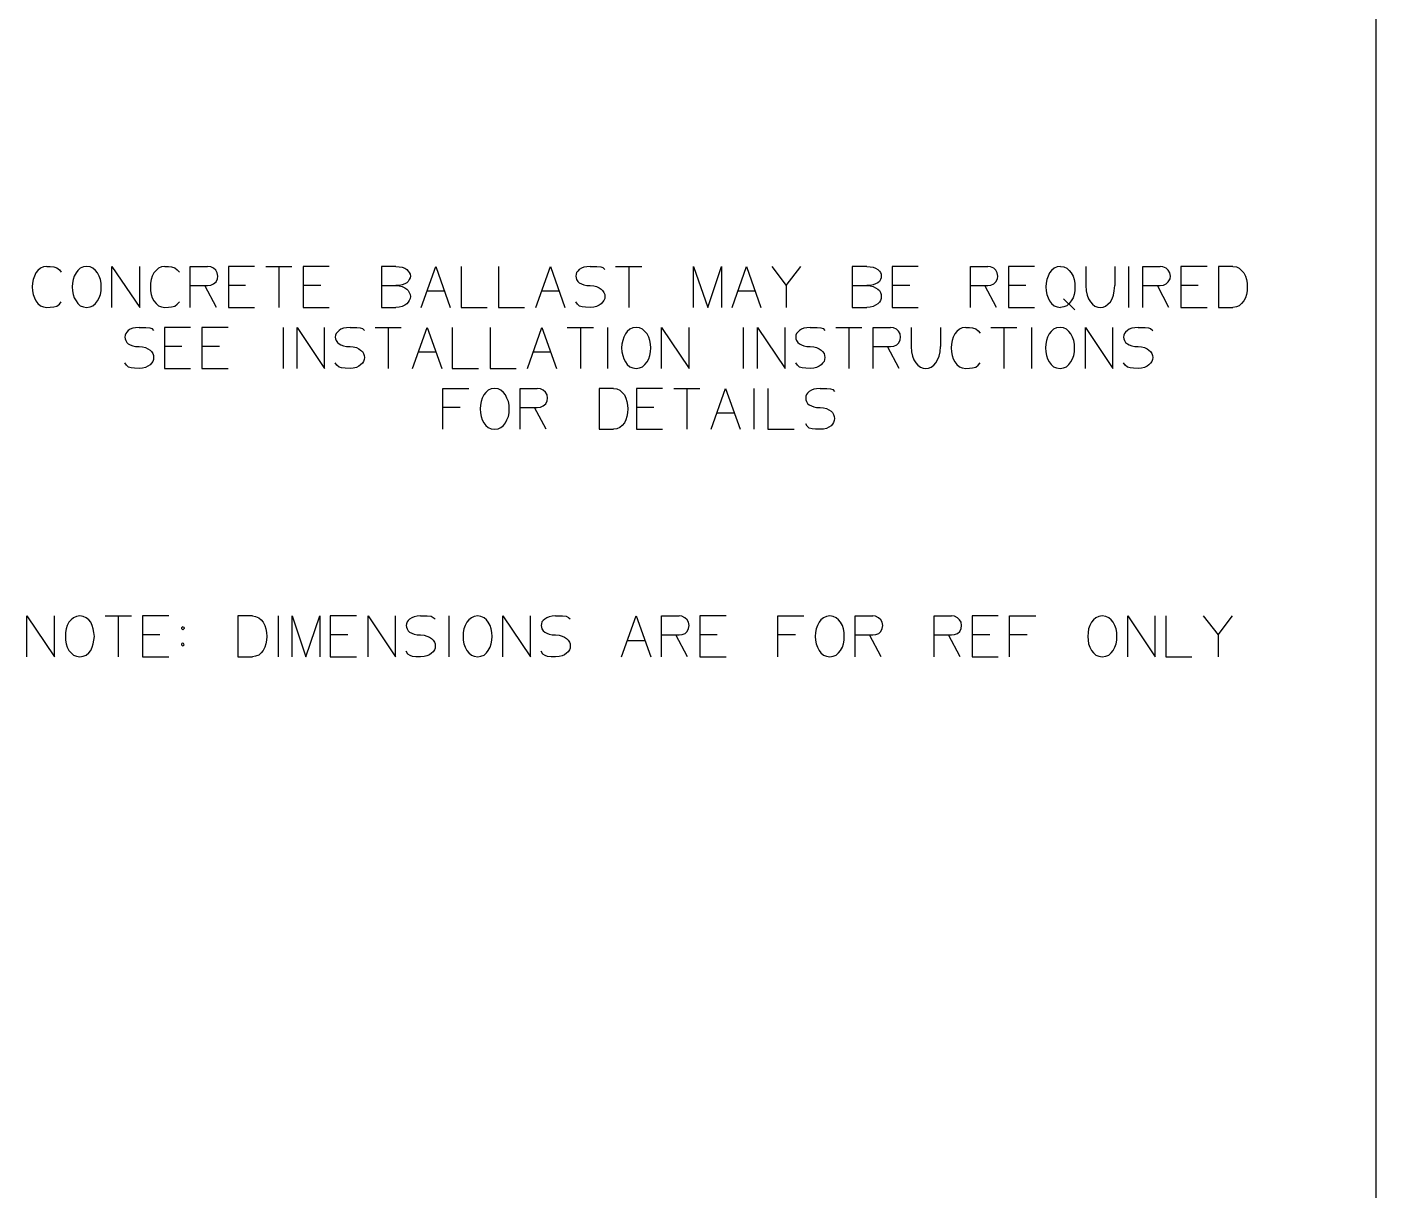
# Model space of a CAD drawing. Header units: inches. Extents: x -1698 to -1559, y -917 to -744.
# Drawn here: x -1611 to -1559.2, y -869.9 to -825.3 of the extents above; entities that cross this region are included whole.
import ezdxf

# ---------------------------------------------------------------- set-up
doc = ezdxf.new("R2010")
doc.units = ezdxf.units.IN
doc.layers.add('DH152', color=7, linetype='CONTINUOUS')

msp = doc.modelspace()

# ---------------------------------------------------------------- linework, layer by layer
at = {"layer": 'DH152', "color": 7}
for points in [[(-1559.18107, -916.86178), (-1559.18107, -743.89502)], [(-1610.21134, -834.46055), (-1610.3332, -834.47409), (-1610.45505, -834.52825), (-1610.54983, -834.60949), (-1610.63107, -834.70426), (-1610.68523, -834.82612), (-1610.72584, -834.96151), (-1610.75292, -835.09691), (-1610.76646, -835.24584), (-1610.75292, -835.39477), (-1610.72584, -835.53017), (-1610.68523, -835.66556), (-1610.63107, -835.77388), (-1610.54983, -835.8822), (-1610.45505, -835.96343), (-1610.3332, -836.00405), (-1610.21134, -836.03113)], [(-1610.21134, -834.46055), (-1610.07595, -834.46055), (-1609.94055, -834.47409), (-1609.8187, -834.51471), (-1609.72392, -834.58241), (-1609.65623, -834.67718)], [(-1607.70654, -836.03113), (-1607.70654, -834.46055), (-1606.63692, -836.03113), (-1606.63692, -834.46055)], [(-1605.67562, -834.46055), (-1605.81102, -834.47409), (-1605.91933, -834.52825), (-1606.01411, -834.60949), (-1606.09534, -834.70426), (-1606.16304, -834.82612), (-1606.20366, -834.96151), (-1606.23074, -835.09691), (-1606.23074, -835.24584), (-1606.23074, -835.39477), (-1606.20366, -835.53017), (-1606.16304, -835.66556), (-1606.09534, -835.77388), (-1606.01411, -835.8822), (-1605.91933, -835.96343), (-1605.81102, -836.00405), (-1605.67562, -836.03113)], [(-1605.67562, -834.46055), (-1605.54023, -834.46055), (-1605.41837, -834.47409), (-1605.29652, -834.51471), (-1605.20174, -834.58241), (-1605.1205, -834.67718)], [(-1604.70078, -836.03113), (-1604.70078, -834.46055), (-1604.03734, -834.46055)], [(-1603.6447, -834.82612), (-1603.67178, -834.70426), (-1603.72594, -834.59595), (-1603.80717, -834.52825), (-1603.91549, -834.47409), (-1604.03734, -834.46055)], [(-1604.03734, -835.19168), (-1603.91549, -835.17814), (-1603.80717, -835.12399), (-1603.7124, -835.04275), (-1603.65824, -834.93443), (-1603.6447, -834.82612)], [(-1602.23659, -834.46055), (-1603.23852, -834.46055), (-1603.23852, -836.03113), (-1602.23659, -836.03113)], [(-1601.80333, -834.46055), (-1600.80141, -834.46055)], [(-1601.30237, -834.46055), (-1601.30237, -836.03113)], [(-1599.36623, -834.46055), (-1600.36815, -834.46055), (-1600.36815, -836.03113), (-1599.36623, -836.03113)], [(-1596.80727, -834.46055), (-1597.36238, -834.46055), (-1597.36238, -836.03113), (-1596.80727, -836.03113)], [(-1596.80727, -834.46055), (-1596.68541, -834.47409), (-1596.56356, -834.48763), (-1596.46878, -834.52825), (-1596.38754, -834.56887), (-1596.33338, -834.63656), (-1596.29277, -834.69072), (-1596.26569, -834.75842), (-1596.25215, -834.82612), (-1596.26569, -834.89381), (-1596.29277, -834.96151), (-1596.33338, -835.02921), (-1596.38754, -835.08337), (-1596.46878, -835.12399), (-1596.56356, -835.1646), (-1596.68541, -835.19168), (-1596.80727, -835.19168)], [(-1595.83242, -836.03113), (-1595.27731, -834.46055), (-1594.72219, -836.03113)], [(-1594.30246, -834.46055), (-1594.30246, -836.03113), (-1593.30054, -836.03113)], [(-1592.86728, -834.46055), (-1592.86728, -836.03113), (-1591.86536, -836.03113)], [(-1591.4321, -836.03113), (-1590.87698, -834.46055), (-1590.32186, -836.03113)], [(-1589.34702, -834.46055), (-1589.48241, -834.47409), (-1589.59073, -834.48763), (-1589.6855, -834.52825), (-1589.76674, -834.56887), (-1589.8209, -834.63656), (-1589.87506, -834.69072), (-1589.8886, -834.75842), (-1589.90214, -834.82612), (-1589.8886, -834.89381), (-1589.87506, -834.96151), (-1589.8209, -835.02921), (-1589.76674, -835.08337), (-1589.6855, -835.12399), (-1589.59073, -835.1646), (-1589.48241, -835.19168), (-1589.34702, -835.19168)], [(-1589.34702, -834.46055), (-1589.08977, -834.46055), (-1588.94083, -834.47409), (-1588.8596, -834.50117), (-1588.7919, -834.56887)], [(-1588.37217, -834.46055), (-1587.37025, -834.46055)], [(-1587.87121, -834.46055), (-1587.87121, -836.03113)], [(-1585.37995, -836.03113), (-1585.37995, -834.46055), (-1584.83837, -836.03113), (-1584.31033, -834.46055), (-1584.31033, -836.03113)], [(-1583.90415, -836.03113), (-1583.34903, -834.46055), (-1582.79391, -836.03113)], [(-1582.37419, -834.46055), (-1581.81907, -835.19168), (-1581.81907, -836.03113)], [(-1581.81907, -835.19168), (-1581.26395, -834.46055)], [(-1578.73207, -834.46055), (-1579.28719, -834.46055), (-1579.28719, -836.03113), (-1578.73207, -836.03113)], [(-1578.73207, -834.46055), (-1578.59668, -834.47409), (-1578.48836, -834.48763), (-1578.39358, -834.52825), (-1578.31235, -834.56887), (-1578.24465, -834.63656), (-1578.20403, -834.69072), (-1578.17695, -834.75842), (-1578.17695, -834.82612), (-1578.17695, -834.89381), (-1578.20403, -834.96151), (-1578.24465, -835.02921), (-1578.31235, -835.08337), (-1578.39358, -835.12399), (-1578.48836, -835.1646), (-1578.59668, -835.19168), (-1578.73207, -835.19168)], [(-1576.75531, -834.46055), (-1577.75723, -834.46055), (-1577.75723, -836.03113), (-1576.75531, -836.03113)], [(-1574.75147, -836.03113), (-1574.75147, -834.46055), (-1574.08803, -834.46055)], [(-1573.69539, -834.82612), (-1573.72247, -834.70426), (-1573.77662, -834.59595), (-1573.85786, -834.52825), (-1573.97972, -834.47409), (-1574.08803, -834.46055)], [(-1574.08803, -835.19168), (-1573.96618, -835.17814), (-1573.85786, -835.12399), (-1573.77662, -835.04275), (-1573.70893, -834.93443), (-1573.69539, -834.82612)], [(-1572.28728, -834.46055), (-1573.2892, -834.46055), (-1573.2892, -836.03113), (-1572.28728, -836.03113)], [(-1571.2989, -834.46055), (-1571.42076, -834.47409), (-1571.54261, -834.52825), (-1571.63739, -834.60949), (-1571.71862, -834.70426), (-1571.77278, -834.82612), (-1571.8134, -834.96151), (-1571.84048, -835.09691), (-1571.85402, -835.24584), (-1571.84048, -835.39477), (-1571.8134, -835.53017), (-1571.77278, -835.66556), (-1571.71862, -835.77388), (-1571.63739, -835.8822), (-1571.54261, -835.96343), (-1571.42076, -836.00405), (-1571.2989, -836.03113)], [(-1571.2989, -834.46055), (-1571.16351, -834.47409), (-1571.05519, -834.52825), (-1570.96041, -834.60949), (-1570.87918, -834.70426), (-1570.81148, -834.82612), (-1570.77086, -834.96151), (-1570.74378, -835.09691), (-1570.74378, -835.24584), (-1570.74378, -835.39477), (-1570.77086, -835.53017), (-1570.81148, -835.66556), (-1570.87918, -835.77388), (-1570.96041, -835.8822), (-1571.05519, -835.96343), (-1571.16351, -836.00405), (-1571.2989, -836.03113)], [(-1570.32406, -834.46055), (-1570.32406, -835.19168), (-1570.31052, -835.39477), (-1570.2699, -835.55725), (-1570.21574, -835.70618), (-1570.14804, -835.8145), (-1570.06681, -835.90927), (-1569.97203, -835.97697), (-1569.86372, -836.01759), (-1569.76894, -836.03113), (-1569.66062, -836.01759), (-1569.56585, -835.97697), (-1569.47107, -835.90927), (-1569.37629, -835.8145), (-1569.3086, -835.70618), (-1569.25444, -835.55725), (-1569.22736, -835.39477), (-1569.21382, -835.19168)], [(-1569.21382, -834.46055), (-1569.21382, -835.19168)], [(-1568.68578, -834.46055), (-1568.68578, -836.03113)], [(-1568.13066, -836.03113), (-1568.13066, -834.46055), (-1567.46723, -834.46055)], [(-1567.07458, -834.82612), (-1567.10166, -834.70426), (-1567.15582, -834.59595), (-1567.23706, -834.52825), (-1567.35891, -834.47409), (-1567.46723, -834.46055)], [(-1567.46723, -835.19168), (-1567.34537, -835.17814), (-1567.23706, -835.12399), (-1567.15582, -835.04275), (-1567.08812, -834.93443), (-1567.07458, -834.82612)], [(-1565.66648, -834.46055), (-1566.6684, -834.46055), (-1566.6684, -836.03113), (-1565.66648, -836.03113)], [(-1564.6781, -834.46055), (-1565.23322, -834.46055), (-1565.23322, -836.03113), (-1564.6781, -836.03113)], [(-1564.6781, -834.46055), (-1564.5427, -834.47409), (-1564.43439, -834.52825), (-1564.33961, -834.60949), (-1564.25837, -834.70426), (-1564.19068, -834.82612), (-1564.15006, -834.96151), (-1564.12298, -835.09691), (-1564.12298, -835.24584), (-1564.12298, -835.39477), (-1564.15006, -835.53017), (-1564.19068, -835.66556), (-1564.25837, -835.77388), (-1564.33961, -835.8822), (-1564.43439, -835.96343), (-1564.5427, -836.00405), (-1564.6781, -836.03113)], [(-1604.70078, -835.19168), (-1604.03734, -835.19168)], [(-1603.69886, -836.03113), (-1604.14566, -835.19168)], [(-1602.57508, -835.19168), (-1603.23852, -835.19168)], [(-1599.69117, -835.19168), (-1600.36815, -835.19168)], [(-1597.36238, -835.19168), (-1596.80727, -835.19168)], [(-1596.80727, -835.19168), (-1596.68541, -835.20522), (-1596.56356, -835.2323), (-1596.46878, -835.27292), (-1596.38754, -835.32708), (-1596.33338, -835.38124), (-1596.29277, -835.46247), (-1596.26569, -835.53017), (-1596.25215, -835.61141), (-1596.26569, -835.69264), (-1596.29277, -835.76034), (-1596.33338, -835.82804), (-1596.38754, -835.89574), (-1596.46878, -835.94989), (-1596.56356, -835.99051), (-1596.68541, -836.01759), (-1596.80727, -836.03113)], [(-1589.34702, -835.19168), (-1589.21162, -835.20522), (-1589.10331, -835.2323), (-1589.00853, -835.27292), (-1588.92729, -835.32708), (-1588.87314, -835.38124), (-1588.81898, -835.46247), (-1588.7919, -835.53017), (-1588.7919, -835.61141), (-1588.7919, -835.69264), (-1588.81898, -835.76034), (-1588.87314, -835.82804), (-1588.92729, -835.89574), (-1589.00853, -835.94989), (-1589.10331, -835.99051), (-1589.21162, -836.01759), (-1589.34702, -836.03113)], [(-1579.28719, -835.19168), (-1578.73207, -835.19168)], [(-1578.73207, -835.19168), (-1578.59668, -835.20522), (-1578.48836, -835.2323), (-1578.39358, -835.27292), (-1578.31235, -835.32708), (-1578.24465, -835.38124), (-1578.20403, -835.46247), (-1578.17695, -835.53017), (-1578.17695, -835.61141), (-1578.17695, -835.69264), (-1578.20403, -835.76034), (-1578.24465, -835.82804), (-1578.31235, -835.89574), (-1578.39358, -835.94989), (-1578.48836, -835.99051), (-1578.59668, -836.01759), (-1578.73207, -836.03113)], [(-1577.08025, -835.19168), (-1577.75723, -835.19168)], [(-1574.75147, -835.19168), (-1574.08803, -835.19168)], [(-1573.74954, -836.03113), (-1574.19635, -835.19168)], [(-1572.62577, -835.19168), (-1573.2892, -835.19168)], [(-1568.13066, -835.19168), (-1567.46723, -835.19168)], [(-1567.12874, -836.03113), (-1567.57555, -835.19168)], [(-1566.00497, -835.19168), (-1566.6684, -835.19168)], [(-1610.21134, -836.03113), (-1610.07595, -836.01759), (-1609.94055, -836.00405), (-1609.8187, -835.97697), (-1609.72392, -835.90927), (-1609.65623, -835.8145)], [(-1605.67562, -836.03113), (-1605.54023, -836.01759), (-1605.41837, -836.00405), (-1605.29652, -835.97697), (-1605.20174, -835.90927), (-1605.1205, -835.8145)], [(-1595.61579, -835.39477), (-1594.93882, -835.39477)], [(-1591.21546, -835.39477), (-1590.53849, -835.39477)], [(-1589.34702, -836.03113), (-1589.52303, -836.01759), (-1589.65842, -836.00405), (-1589.7532, -835.97697), (-1589.83444, -835.90927), (-1589.90214, -835.8145)], [(-1583.68752, -835.39477), (-1583.01054, -835.39477)], [(-1571.17704, -835.70618), (-1570.74378, -836.12591)], [(-1606.664, -836.80288), (-1606.7994, -836.81642), (-1606.90771, -836.82996), (-1607.00249, -836.87058), (-1607.08373, -836.9112), (-1607.13788, -836.97889), (-1607.1785, -837.03305), (-1607.20558, -837.10075), (-1607.21912, -837.16845), (-1607.20558, -837.23614), (-1607.1785, -837.30384), (-1607.13788, -837.37154), (-1607.08373, -837.4257), (-1607.00249, -837.46631), (-1606.90771, -837.50693), (-1606.7994, -837.53401), (-1606.664, -837.53401)], [(-1606.664, -836.80288), (-1606.40675, -836.80288), (-1606.25782, -836.81642), (-1606.17658, -836.8435), (-1606.10888, -836.9112)], [(-1604.68724, -836.80288), (-1605.68916, -836.80288), (-1605.68916, -838.37346), (-1604.68724, -838.37346)], [(-1603.25206, -836.80288), (-1604.25398, -836.80288), (-1604.25398, -838.37346), (-1603.25206, -838.37346)], [(-1601.1399, -836.80288), (-1601.1399, -838.37346)], [(-1600.59832, -838.37346), (-1600.59832, -836.80288), (-1599.54224, -838.37346), (-1599.54224, -836.80288)], [(-1598.5674, -836.80288), (-1598.70279, -836.81642), (-1598.82465, -836.82996), (-1598.91942, -836.87058), (-1598.98712, -836.9112), (-1599.05482, -836.97889), (-1599.09544, -837.03305), (-1599.12252, -837.10075), (-1599.13606, -837.16845), (-1599.12252, -837.23614), (-1599.09544, -837.30384), (-1599.05482, -837.37154), (-1598.98712, -837.4257), (-1598.91942, -837.46631), (-1598.82465, -837.50693), (-1598.70279, -837.53401), (-1598.5674, -837.53401)], [(-1598.5674, -836.80288), (-1598.31015, -836.80288), (-1598.17475, -836.81642), (-1598.09352, -836.8435), (-1598.01228, -836.9112)], [(-1597.6061, -836.80288), (-1596.60417, -836.80288)], [(-1597.10513, -836.80288), (-1597.10513, -838.37346)], [(-1596.17091, -838.37346), (-1595.60225, -836.80288), (-1595.04713, -838.37346)], [(-1594.64095, -836.80288), (-1594.64095, -838.37346), (-1593.63903, -838.37346)], [(-1593.19223, -836.80288), (-1593.19223, -838.37346), (-1592.19031, -838.37346)], [(-1591.75704, -838.37346), (-1591.20192, -836.80288), (-1590.64681, -838.37346)], [(-1590.22708, -836.80288), (-1589.22516, -836.80288)], [(-1589.72612, -836.80288), (-1589.72612, -838.37346)], [(-1588.68358, -836.80288), (-1588.68358, -838.37346)], [(-1586.61204, -838.37346), (-1586.61204, -836.80288), (-1585.54243, -838.37346), (-1585.54243, -836.80288)], [(-1583.47089, -836.80288), (-1583.47089, -838.37346)], [(-1582.92931, -838.37346), (-1582.92931, -836.80288), (-1581.85969, -838.37346), (-1581.85969, -836.80288)], [(-1580.89839, -836.80288), (-1581.03378, -836.81642), (-1581.1421, -836.82996), (-1581.23687, -836.87058), (-1581.31811, -836.9112), (-1581.37227, -836.97889), (-1581.42643, -837.03305), (-1581.4535, -837.10075), (-1581.4535, -837.16845), (-1581.4535, -837.23614), (-1581.42643, -837.30384), (-1581.37227, -837.37154), (-1581.31811, -837.4257), (-1581.23687, -837.46631), (-1581.1421, -837.50693), (-1581.03378, -837.53401), (-1580.89839, -837.53401)], [(-1580.89839, -836.80288), (-1580.64114, -836.80288), (-1580.4922, -836.81642), (-1580.41097, -836.8435), (-1580.34327, -836.9112)], [(-1579.92354, -836.80288), (-1578.92162, -836.80288)], [(-1579.42258, -836.80288), (-1579.42258, -838.37346)], [(-1578.48836, -838.37346), (-1578.48836, -836.80288), (-1577.82493, -836.80288)], [(-1577.43228, -837.16845), (-1577.44582, -837.04659), (-1577.51352, -836.93827), (-1577.59475, -836.87058), (-1577.70307, -836.81642), (-1577.82493, -836.80288)], [(-1577.0261, -836.80288), (-1577.0261, -837.53401), (-1577.01256, -837.7371), (-1576.97194, -837.89958), (-1576.91778, -838.04851), (-1576.85008, -838.15683), (-1576.76885, -838.2516), (-1576.67407, -838.3193), (-1576.56575, -838.35992), (-1576.45744, -838.37346), (-1576.36266, -838.35992), (-1576.25435, -838.3193), (-1576.15957, -838.2516), (-1576.07833, -838.15683), (-1576.01064, -838.04851), (-1575.95648, -837.89958), (-1575.91586, -837.7371), (-1575.90232, -837.53401)], [(-1575.90232, -836.80288), (-1575.90232, -837.53401)], [(-1574.92748, -836.80288), (-1575.06287, -836.81642), (-1575.17119, -836.87058), (-1575.2795, -836.95181), (-1575.3472, -837.04659), (-1575.4149, -837.16845), (-1575.45552, -837.30384), (-1575.4826, -837.43924), (-1575.49614, -837.58817), (-1575.4826, -837.7371), (-1575.45552, -837.8725), (-1575.4149, -838.00789), (-1575.3472, -838.11621), (-1575.2795, -838.22452), (-1575.17119, -838.30576), (-1575.06287, -838.34638), (-1574.92748, -838.37346)], [(-1574.92748, -836.80288), (-1574.79208, -836.80288), (-1574.67023, -836.81642), (-1574.54837, -836.85704), (-1574.4536, -836.92474), (-1574.37236, -837.01951)], [(-1573.96618, -836.80288), (-1572.96426, -836.80288)], [(-1573.46522, -836.80288), (-1573.46522, -838.37346)], [(-1572.40914, -836.80288), (-1572.40914, -838.37346)], [(-1570.3376, -838.37346), (-1570.3376, -836.80288), (-1569.28152, -838.37346), (-1569.28152, -836.80288)], [(-1568.30668, -836.80288), (-1568.44207, -836.81642), (-1568.55039, -836.82996), (-1568.6587, -836.87058), (-1568.7264, -836.9112), (-1568.7941, -836.97889), (-1568.83472, -837.03305), (-1568.86179, -837.10075), (-1568.87533, -837.16845), (-1568.86179, -837.23614), (-1568.83472, -837.30384), (-1568.7941, -837.37154), (-1568.7264, -837.4257), (-1568.6587, -837.46631), (-1568.55039, -837.50693), (-1568.44207, -837.53401), (-1568.30668, -837.53401)], [(-1568.30668, -836.80288), (-1568.04943, -836.80288), (-1567.91403, -836.81642), (-1567.8328, -836.8435), (-1567.75156, -836.9112)], [(-1577.82493, -837.53401), (-1577.68953, -837.52047), (-1577.58122, -837.46631), (-1577.49998, -837.38508), (-1577.44582, -837.27676), (-1577.43228, -837.16845)], [(-1606.664, -837.53401), (-1606.52861, -837.54755), (-1606.42029, -837.57463), (-1606.32552, -837.61525), (-1606.24428, -837.66941), (-1606.19012, -837.72356), (-1606.13596, -837.8048), (-1606.10888, -837.8725), (-1606.10888, -837.95374), (-1606.10888, -838.03497), (-1606.13596, -838.10267), (-1606.19012, -838.17037), (-1606.24428, -838.23806), (-1606.32552, -838.29222), (-1606.42029, -838.33284), (-1606.52861, -838.35992), (-1606.664, -838.37346)], [(-1605.02573, -837.53401), (-1605.68916, -837.53401)], [(-1603.577, -837.53401), (-1604.25398, -837.53401)], [(-1598.5674, -837.53401), (-1598.44554, -837.54755), (-1598.32369, -837.57463), (-1598.22891, -837.61525), (-1598.16121, -837.66941), (-1598.09352, -837.72356), (-1598.0529, -837.8048), (-1598.02582, -837.8725), (-1598.01228, -837.95374), (-1598.02582, -838.03497), (-1598.0529, -838.10267), (-1598.09352, -838.17037), (-1598.16121, -838.23806), (-1598.22891, -838.29222), (-1598.32369, -838.33284), (-1598.44554, -838.35992), (-1598.5674, -838.37346)], [(-1595.94074, -837.7371), (-1595.26377, -837.7371)], [(-1591.54041, -837.7371), (-1590.86344, -837.7371)], [(-1580.89839, -837.53401), (-1580.76299, -837.54755), (-1580.65468, -837.57463), (-1580.5599, -837.61525), (-1580.47866, -837.66941), (-1580.4245, -837.72356), (-1580.37035, -837.8048), (-1580.35681, -837.8725), (-1580.34327, -837.95374), (-1580.35681, -838.03497), (-1580.37035, -838.10267), (-1580.4245, -838.17037), (-1580.47866, -838.23806), (-1580.5599, -838.29222), (-1580.65468, -838.33284), (-1580.76299, -838.35992), (-1580.89839, -838.37346)], [(-1578.48836, -837.53401), (-1577.82493, -837.53401)], [(-1577.48644, -838.37346), (-1577.93324, -837.53401)], [(-1568.30668, -837.53401), (-1568.18482, -837.54755), (-1568.06297, -837.57463), (-1567.96819, -837.61525), (-1567.90049, -837.66941), (-1567.8328, -837.72356), (-1567.79218, -837.8048), (-1567.7651, -837.8725), (-1567.75156, -837.95374), (-1567.7651, -838.03497), (-1567.79218, -838.10267), (-1567.8328, -838.17037), (-1567.90049, -838.23806), (-1567.96819, -838.29222), (-1568.06297, -838.33284), (-1568.18482, -838.35992), (-1568.30668, -838.37346)], [(-1606.664, -838.37346), (-1606.84002, -838.35992), (-1606.97541, -838.34638), (-1607.07019, -838.3193), (-1607.15142, -838.2516), (-1607.21912, -838.15683)], [(-1598.5674, -838.37346), (-1598.75695, -838.35992), (-1598.89235, -838.34638), (-1598.98712, -838.3193), (-1599.06836, -838.2516), (-1599.13606, -838.15683)], [(-1580.89839, -838.37346), (-1581.0744, -838.35992), (-1581.20979, -838.34638), (-1581.31811, -838.3193), (-1581.38581, -838.2516), (-1581.4535, -838.15683)], [(-1574.92748, -838.37346), (-1574.79208, -838.35992), (-1574.67023, -838.34638), (-1574.54837, -838.3193), (-1574.4536, -838.2516), (-1574.37236, -838.15683)], [(-1568.30668, -838.37346), (-1568.49623, -838.35992), (-1568.61808, -838.34638), (-1568.7264, -838.3193), (-1568.80764, -838.2516), (-1568.87533, -838.15683)], [(-1595.00652, -840.70225), (-1595.00652, -839.14521), (-1594.0046, -839.14521)], [(-1592.04137, -840.70225), (-1592.04137, -839.14521), (-1591.37794, -839.14521)], [(-1590.98529, -839.51077), (-1590.99883, -839.38892), (-1591.06653, -839.2806), (-1591.14777, -839.21291), (-1591.25608, -839.15875), (-1591.37794, -839.14521)], [(-1588.45341, -839.14521), (-1589.00853, -839.14521), (-1589.00853, -840.70225), (-1588.45341, -840.70225)], [(-1588.45341, -839.14521), (-1588.33156, -839.15875), (-1588.2097, -839.21291), (-1588.11493, -839.29414), (-1588.03369, -839.38892), (-1587.97953, -839.51077), (-1587.93891, -839.64617), (-1587.91183, -839.78156), (-1587.89829, -839.9305), (-1587.91183, -840.07943), (-1587.93891, -840.21483), (-1587.97953, -840.35022), (-1588.03369, -840.45854), (-1588.11493, -840.56685), (-1588.2097, -840.64809), (-1588.33156, -840.68871), (-1588.45341, -840.70225)], [(-1586.57143, -839.14521), (-1587.57335, -839.14521), (-1587.57335, -840.70225), (-1586.57143, -840.70225)], [(-1586.13816, -839.14521), (-1585.13624, -839.14521)], [(-1585.6372, -839.14521), (-1585.6372, -840.70225)], [(-1584.70298, -840.70225), (-1584.14786, -839.14521), (-1583.59274, -840.70225)], [(-1583.0647, -839.14521), (-1583.0647, -840.70225)], [(-1582.52312, -839.14521), (-1582.52312, -840.70225), (-1581.5212, -840.70225)], [(-1580.51928, -839.14521), (-1580.65468, -839.15875), (-1580.76299, -839.17229), (-1580.85777, -839.21291), (-1580.939, -839.25352), (-1581.0067, -839.32122), (-1581.04732, -839.37538), (-1581.0744, -839.44308), (-1581.0744, -839.51077), (-1581.0744, -839.57847), (-1581.04732, -839.64617), (-1581.0067, -839.71387), (-1580.939, -839.76802), (-1580.85777, -839.80864), (-1580.76299, -839.84926), (-1580.65468, -839.87634), (-1580.51928, -839.87634)], [(-1580.51928, -839.14521), (-1580.26203, -839.14521), (-1580.12664, -839.15875), (-1580.03186, -839.18583), (-1579.96416, -839.25352)], [(-1594.34308, -839.87634), (-1595.00652, -839.87634)], [(-1592.04137, -839.87634), (-1591.37794, -839.87634)], [(-1591.03945, -840.70225), (-1591.48625, -839.87634)], [(-1591.37794, -839.87634), (-1591.25608, -839.8628), (-1591.14777, -839.80864), (-1591.05299, -839.72741), (-1590.99883, -839.61909), (-1590.98529, -839.51077)], [(-1586.90991, -839.87634), (-1587.57335, -839.87634)], [(-1580.51928, -839.87634), (-1580.39743, -839.88988), (-1580.27557, -839.91696), (-1580.18079, -839.95758), (-1580.09956, -840.01173), (-1580.0454, -840.06589), (-1580.00478, -840.14713), (-1579.9777, -840.21483), (-1579.96416, -840.29606), (-1579.9777, -840.3773), (-1580.00478, -840.445), (-1580.0454, -840.5127), (-1580.09956, -840.58039), (-1580.18079, -840.63455), (-1580.27557, -840.67517), (-1580.39743, -840.70225), (-1580.51928, -840.70225)], [(-1584.48635, -840.07943), (-1583.80937, -840.07943)], [(-1580.51928, -840.70225), (-1580.69529, -840.70225), (-1580.83069, -840.68871), (-1580.939, -840.66163), (-1581.02024, -840.59393), (-1581.0744, -840.49916)], [(-1610.96955, -849.44875), (-1610.96955, -847.87817), (-1609.91348, -849.44875), (-1609.91348, -847.87817)], [(-1607.96379, -847.87817), (-1606.96187, -847.87817)], [(-1607.46283, -847.87817), (-1607.46283, -849.44875)], [(-1605.52669, -847.87817), (-1606.52861, -847.87817), (-1606.52861, -849.44875), (-1605.52669, -849.44875)], [(-1602.31783, -847.87817), (-1602.87295, -847.87817), (-1602.87295, -849.44875), (-1602.31783, -849.44875)], [(-1602.31783, -847.87817), (-1602.19598, -847.90525), (-1602.07412, -847.94587), (-1601.97934, -848.0271), (-1601.89811, -848.12188), (-1601.84395, -848.24373), (-1601.80333, -848.37913), (-1601.77625, -848.51452), (-1601.76271, -848.66346), (-1601.77625, -848.81239), (-1601.80333, -848.94779), (-1601.84395, -849.08318), (-1601.89811, -849.20504), (-1601.97934, -849.29981), (-1602.07412, -849.38105), (-1602.19598, -849.42167), (-1602.31783, -849.44875)], [(-1601.32945, -847.87817), (-1601.32945, -849.44875)], [(-1600.78787, -849.44875), (-1600.78787, -847.87817), (-1600.25983, -849.44875), (-1599.73179, -847.87817), (-1599.73179, -849.44875)], [(-1598.32369, -847.87817), (-1599.32561, -847.87817), (-1599.32561, -849.44875), (-1598.32369, -849.44875)], [(-1597.87688, -849.44875), (-1597.87688, -847.87817), (-1596.82081, -849.44875), (-1596.82081, -847.87817)], [(-1595.8595, -847.87817), (-1595.9949, -847.89171), (-1596.10321, -847.91879), (-1596.19799, -847.94587), (-1596.27923, -848.00002), (-1596.33338, -848.05418), (-1596.374, -848.10834), (-1596.40108, -848.17604), (-1596.41462, -848.24373), (-1596.40108, -848.31143), (-1596.374, -848.37913), (-1596.33338, -848.44683), (-1596.27923, -848.50098), (-1596.19799, -848.5416), (-1596.10321, -848.58222), (-1595.9949, -848.6093), (-1595.8595, -848.6093)], [(-1595.8595, -847.87817), (-1595.60225, -847.87817), (-1595.45332, -847.89171), (-1595.37208, -847.93233), (-1595.30438, -847.98648)], [(-1594.77635, -847.87817), (-1594.77635, -849.44875)], [(-1592.70481, -849.44875), (-1592.70481, -847.87817), (-1591.63519, -849.44875), (-1591.63519, -847.87817)], [(-1590.67389, -847.87817), (-1590.80928, -847.89171), (-1590.9176, -847.91879), (-1591.01237, -847.94587), (-1591.09361, -848.00002), (-1591.14777, -848.05418), (-1591.20192, -848.10834), (-1591.21546, -848.17604), (-1591.229, -848.24373), (-1591.21546, -848.31143), (-1591.20192, -848.37913), (-1591.14777, -848.44683), (-1591.09361, -848.50098), (-1591.01237, -848.5416), (-1590.9176, -848.58222), (-1590.80928, -848.6093), (-1590.67389, -848.6093)], [(-1590.67389, -847.87817), (-1590.41664, -847.87817), (-1590.2677, -847.89171), (-1590.18646, -847.93233), (-1590.11877, -847.98648)], [(-1588.142, -849.44875), (-1587.58689, -847.87817), (-1587.01823, -849.44875)], [(-1586.61204, -849.44875), (-1586.61204, -847.87817), (-1585.93507, -847.87817)], [(-1585.54243, -848.24373), (-1585.5695, -848.12188), (-1585.62366, -848.0271), (-1585.71844, -847.94587), (-1585.82675, -847.89171), (-1585.93507, -847.87817)], [(-1585.93507, -848.6093), (-1585.81321, -848.59576), (-1585.7049, -848.55514), (-1585.62366, -848.47391), (-1585.5695, -848.36559), (-1585.54243, -848.24373)], [(-1584.13432, -847.87817), (-1585.13624, -847.87817), (-1585.13624, -849.44875), (-1584.13432, -849.44875)], [(-1582.14402, -849.44875), (-1582.14402, -847.87817), (-1581.1421, -847.87817)], [(-1579.17887, -849.44875), (-1579.17887, -847.87817), (-1578.5019, -847.87817)], [(-1578.10925, -848.24373), (-1578.13633, -848.12188), (-1578.19049, -848.0271), (-1578.28527, -847.94587), (-1578.39358, -847.89171), (-1578.5019, -847.87817)], [(-1578.5019, -848.6093), (-1578.38004, -848.59576), (-1578.27173, -848.55514), (-1578.19049, -848.47391), (-1578.13633, -848.36559), (-1578.10925, -848.24373)], [(-1576.14603, -849.44875), (-1576.14603, -847.87817), (-1575.4826, -847.87817)], [(-1575.08995, -848.24373), (-1575.10349, -848.12188), (-1575.17119, -848.0271), (-1575.25243, -847.94587), (-1575.36074, -847.89171), (-1575.4826, -847.87817)], [(-1575.4826, -848.6093), (-1575.36074, -848.59576), (-1575.25243, -848.55514), (-1575.15765, -848.47391), (-1575.10349, -848.36559), (-1575.08995, -848.24373)], [(-1573.68185, -847.87817), (-1574.68377, -847.87817), (-1574.68377, -849.44875), (-1573.68185, -849.44875)], [(-1573.24858, -849.44875), (-1573.24858, -847.87817), (-1572.24666, -847.87817)], [(-1568.71286, -849.44875), (-1568.71286, -847.87817), (-1567.65678, -849.44875), (-1567.65678, -847.87817)], [(-1567.2506, -847.87817), (-1567.2506, -849.44875), (-1566.24868, -849.44875)], [(-1565.81541, -847.87817), (-1565.24676, -848.6093), (-1565.24676, -849.44875)], [(-1565.24676, -848.6093), (-1564.69164, -847.87817)], [(-1605.86517, -848.6093), (-1606.52861, -848.6093)], [(-1604.98511, -848.29789), (-1605.01219, -848.31143), (-1605.03927, -848.33851), (-1605.03927, -848.36559), (-1605.01219, -848.39267), (-1604.98511, -848.40621)], [(-1604.98511, -848.29789), (-1604.94449, -848.31143), (-1604.93095, -848.33851), (-1604.93095, -848.36559), (-1604.95803, -848.39267), (-1604.98511, -848.40621)], [(-1598.64863, -848.6093), (-1599.32561, -848.6093)], [(-1595.8595, -848.6093), (-1595.72411, -848.62284), (-1595.61579, -848.64992), (-1595.52102, -848.69054), (-1595.43978, -848.74469), (-1595.37208, -848.81239), (-1595.33146, -848.88009), (-1595.30438, -848.94779), (-1595.30438, -849.02902), (-1595.30438, -849.11026), (-1595.33146, -849.17796), (-1595.37208, -849.25919), (-1595.43978, -849.31335), (-1595.52102, -849.36751), (-1595.61579, -849.40813), (-1595.72411, -849.43521), (-1595.8595, -849.44875)], [(-1590.67389, -848.6093), (-1590.53849, -848.62284), (-1590.43017, -848.64992), (-1590.3354, -848.69054), (-1590.25416, -848.74469), (-1590.2, -848.81239), (-1590.14585, -848.88009), (-1590.11877, -848.94779), (-1590.11877, -849.02902), (-1590.11877, -849.11026), (-1590.14585, -849.17796), (-1590.2, -849.25919), (-1590.25416, -849.31335), (-1590.3354, -849.36751), (-1590.43017, -849.40813), (-1590.53849, -849.43521), (-1590.67389, -849.44875)], [(-1586.61204, -848.6093), (-1585.93507, -848.6093)], [(-1585.61012, -849.44875), (-1586.05693, -848.6093)], [(-1584.47281, -848.6093), (-1585.13624, -848.6093)], [(-1581.46704, -848.6093), (-1582.14402, -848.6093)], [(-1579.17887, -848.6093), (-1578.5019, -848.6093)], [(-1578.17695, -849.44875), (-1578.62375, -848.6093)], [(-1576.14603, -848.6093), (-1575.4826, -848.6093)], [(-1575.14411, -849.44875), (-1575.59091, -848.6093)], [(-1574.00679, -848.6093), (-1574.68377, -848.6093)], [(-1572.57161, -848.6093), (-1573.24858, -848.6093)], [(-1595.8595, -849.44875), (-1596.03552, -849.44875), (-1596.17091, -849.43521), (-1596.26569, -849.39459), (-1596.34692, -849.34043), (-1596.41462, -849.23212)], [(-1590.67389, -849.44875), (-1590.8499, -849.44875), (-1590.98529, -849.43521), (-1591.08007, -849.39459), (-1591.16131, -849.34043), (-1591.229, -849.23212)], [(-1587.91183, -848.82593), (-1587.2484, -848.82593)]]:
    msp.add_lwpolyline(points, dxfattribs=at)
for points in [[(-1608.68138, -836.03113), (-1608.54599, -836.00405), (-1608.43767, -835.96343), (-1608.3429, -835.8822), (-1608.26166, -835.77388), (-1608.19396, -835.66556), (-1608.15334, -835.53017), (-1608.12627, -835.39477), (-1608.12627, -835.24584), (-1608.12627, -835.09691), (-1608.15334, -834.96151), (-1608.19396, -834.82612), (-1608.26166, -834.70426), (-1608.3429, -834.60949), (-1608.43767, -834.52825), (-1608.54599, -834.47409), (-1608.68138, -834.46055), (-1608.80324, -834.47409), (-1608.92509, -834.52825), (-1609.01987, -834.60949), (-1609.08757, -834.70426), (-1609.15527, -834.82612), (-1609.19588, -834.96151), (-1609.22296, -835.09691), (-1609.2365, -835.24584), (-1609.22296, -835.39477), (-1609.19588, -835.53017), (-1609.15527, -835.66556), (-1609.08757, -835.77388), (-1609.01987, -835.8822), (-1608.92509, -835.96343), (-1608.80324, -836.00405)], [(-1587.58689, -838.37346), (-1587.45149, -838.34638), (-1587.34318, -838.30576), (-1587.2484, -838.22452), (-1587.16716, -838.11621), (-1587.09946, -838.00789), (-1587.05885, -837.8725), (-1587.03177, -837.7371), (-1587.01823, -837.58817), (-1587.03177, -837.43924), (-1587.05885, -837.30384), (-1587.09946, -837.16845), (-1587.16716, -837.04659), (-1587.2484, -836.95181), (-1587.34318, -836.87058), (-1587.45149, -836.81642), (-1587.58689, -836.80288), (-1587.70874, -836.81642), (-1587.8306, -836.87058), (-1587.92537, -836.95181), (-1587.99307, -837.04659), (-1588.06077, -837.16845), (-1588.10139, -837.30384), (-1588.12846, -837.43924), (-1588.142, -837.58817), (-1588.12846, -837.7371), (-1588.10139, -837.8725), (-1588.06077, -838.00789), (-1587.99307, -838.11621), (-1587.92537, -838.22452), (-1587.8306, -838.30576), (-1587.70874, -838.34638)], [(-1571.31244, -838.37346), (-1571.17704, -838.34638), (-1571.06873, -838.30576), (-1570.97395, -838.22452), (-1570.89272, -838.11621), (-1570.83856, -838.00789), (-1570.7844, -837.8725), (-1570.75732, -837.7371), (-1570.75732, -837.58817), (-1570.75732, -837.43924), (-1570.7844, -837.30384), (-1570.83856, -837.16845), (-1570.89272, -837.04659), (-1570.97395, -836.95181), (-1571.06873, -836.87058), (-1571.17704, -836.81642), (-1571.31244, -836.80288), (-1571.44783, -836.81642), (-1571.55615, -836.87058), (-1571.65093, -836.95181), (-1571.73216, -837.04659), (-1571.78632, -837.16845), (-1571.82694, -837.30384), (-1571.85402, -837.43924), (-1571.86756, -837.58817), (-1571.85402, -837.7371), (-1571.82694, -837.8725), (-1571.78632, -838.00789), (-1571.73216, -838.11621), (-1571.65093, -838.22452), (-1571.55615, -838.30576), (-1571.44783, -838.34638)], [(-1593.01621, -840.70225), (-1592.88082, -840.68871), (-1592.7725, -840.64809), (-1592.67773, -840.56685), (-1592.59649, -840.45854), (-1592.54233, -840.35022), (-1592.48817, -840.21483), (-1592.4611, -840.07943), (-1592.4611, -839.9305), (-1592.4611, -839.78156), (-1592.48817, -839.64617), (-1592.54233, -839.51077), (-1592.59649, -839.38892), (-1592.67773, -839.29414), (-1592.7725, -839.21291), (-1592.88082, -839.15875), (-1593.01621, -839.14521), (-1593.15161, -839.15875), (-1593.25992, -839.21291), (-1593.3547, -839.29414), (-1593.43594, -839.38892), (-1593.4901, -839.51077), (-1593.53071, -839.64617), (-1593.55779, -839.78156), (-1593.57133, -839.9305), (-1593.55779, -840.07943), (-1593.53071, -840.21483), (-1593.4901, -840.35022), (-1593.43594, -840.45854), (-1593.3547, -840.56685), (-1593.25992, -840.64809), (-1593.15161, -840.68871)], [(-1608.93863, -849.44875), (-1608.81678, -849.42167), (-1608.69492, -849.38105), (-1608.60015, -849.29981), (-1608.51891, -849.20504), (-1608.46475, -849.08318), (-1608.42413, -848.94779), (-1608.39705, -848.81239), (-1608.38352, -848.66346), (-1608.39705, -848.51452), (-1608.42413, -848.37913), (-1608.46475, -848.24373), (-1608.51891, -848.12188), (-1608.60015, -848.0271), (-1608.69492, -847.94587), (-1608.81678, -847.90525), (-1608.93863, -847.87817), (-1609.07403, -847.90525), (-1609.18234, -847.94587), (-1609.27712, -848.0271), (-1609.35836, -848.12188), (-1609.42605, -848.24373), (-1609.46667, -848.37913), (-1609.49375, -848.51452), (-1609.49375, -848.66346), (-1609.49375, -848.81239), (-1609.46667, -848.94779), (-1609.42605, -849.08318), (-1609.35836, -849.20504), (-1609.27712, -849.29981), (-1609.18234, -849.38105), (-1609.07403, -849.42167)], [(-1593.66611, -849.44875), (-1593.54425, -849.42167), (-1593.4224, -849.38105), (-1593.32762, -849.29981), (-1593.25992, -849.20504), (-1593.19223, -849.08318), (-1593.15161, -848.94779), (-1593.12453, -848.81239), (-1593.11099, -848.66346), (-1593.12453, -848.51452), (-1593.15161, -848.37913), (-1593.19223, -848.24373), (-1593.25992, -848.12188), (-1593.32762, -848.0271), (-1593.4224, -847.94587), (-1593.54425, -847.90525), (-1593.66611, -847.87817), (-1593.8015, -847.90525), (-1593.90982, -847.94587), (-1594.0046, -848.0271), (-1594.08583, -848.12188), (-1594.15353, -848.24373), (-1594.19415, -848.37913), (-1594.22123, -848.51452), (-1594.22123, -848.66346), (-1594.22123, -848.81239), (-1594.19415, -848.94779), (-1594.15353, -849.08318), (-1594.08583, -849.20504), (-1594.0046, -849.29981), (-1593.90982, -849.38105), (-1593.8015, -849.42167)], [(-1580.15372, -849.44875), (-1580.01832, -849.42167), (-1579.91, -849.38105), (-1579.81523, -849.29981), (-1579.73399, -849.20504), (-1579.66629, -849.08318), (-1579.62568, -848.94779), (-1579.5986, -848.81239), (-1579.5986, -848.66346), (-1579.5986, -848.51452), (-1579.62568, -848.37913), (-1579.66629, -848.24373), (-1579.73399, -848.12188), (-1579.81523, -848.0271), (-1579.91, -847.94587), (-1580.01832, -847.90525), (-1580.15372, -847.87817), (-1580.27557, -847.90525), (-1580.39743, -847.94587), (-1580.4922, -848.0271), (-1580.5599, -848.12188), (-1580.6276, -848.24373), (-1580.66822, -848.37913), (-1580.69529, -848.51452), (-1580.70883, -848.66346), (-1580.69529, -848.81239), (-1580.66822, -848.94779), (-1580.6276, -849.08318), (-1580.5599, -849.20504), (-1580.4922, -849.29981), (-1580.39743, -849.38105), (-1580.27557, -849.42167)], [(-1569.6877, -849.44875), (-1569.55231, -849.42167), (-1569.44399, -849.38105), (-1569.34922, -849.29981), (-1569.26798, -849.20504), (-1569.21382, -849.08318), (-1569.15966, -848.94779), (-1569.13258, -848.81239), (-1569.13258, -848.66346), (-1569.13258, -848.51452), (-1569.15966, -848.37913), (-1569.21382, -848.24373), (-1569.26798, -848.12188), (-1569.34922, -848.0271), (-1569.44399, -847.94587), (-1569.55231, -847.90525), (-1569.6877, -847.87817), (-1569.8231, -847.90525), (-1569.93141, -847.94587), (-1570.02619, -848.0271), (-1570.10743, -848.12188), (-1570.16158, -848.24373), (-1570.21574, -848.37913), (-1570.22928, -848.51452), (-1570.24282, -848.66346), (-1570.22928, -848.81239), (-1570.21574, -848.94779), (-1570.16158, -849.08318), (-1570.10743, -849.20504), (-1570.02619, -849.29981), (-1569.93141, -849.38105), (-1569.8231, -849.42167)], [(-1604.98511, -848.92071), (-1605.02573, -848.93425), (-1605.03927, -848.96133), (-1605.03927, -848.98841), (-1605.01219, -849.01548), (-1604.98511, -849.02902), (-1604.95803, -849.01548), (-1604.93095, -848.98841), (-1604.94449, -848.96133), (-1604.95803, -848.93425)]]:
    msp.add_lwpolyline(points, close=True, dxfattribs=at)

doc.saveas('drawing.dxf')
